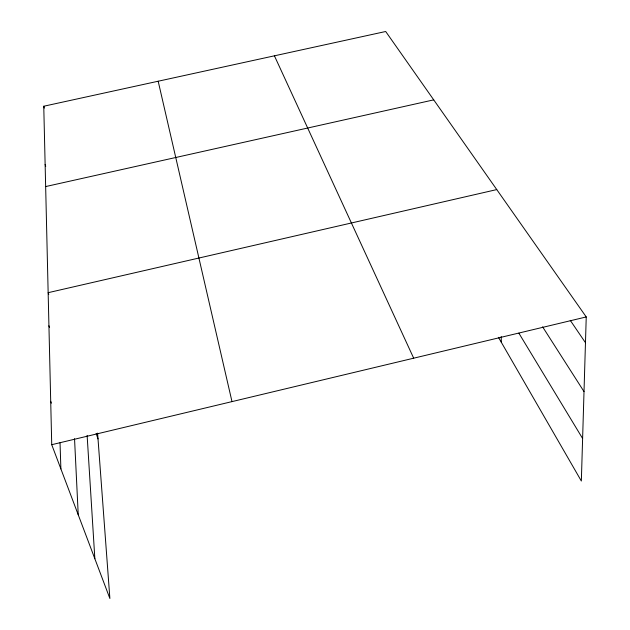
<?xml version="1.0" encoding="UTF-8"?>
<svg xmlns="http://www.w3.org/2000/svg" width="630" height="630" viewBox="0 0 630 630"><rect width="100%" height="100%" fill="white"/><g stroke="black" fill="none" stroke-linecap="round" stroke-linejoin="round"><path stroke-width="0.94" d="M97.587 433.125L109.88 598.5L51.731 444.701L43.761 106.234L385.694 31.5L586.239 316.945L581.348 481.044L498.448 337.326M51.731 444.701L586.239 316.945M496.755 189.583L48.156 292.682L48.77 294.493M45.651 186.567L433.724 99.863M570.268 320.347L585.467 342.712M542.603 326.828L584.01 391.592M518.876 333.168L582.616 438.512M274.42 55.818L413.682 358.186M50.707 401.318L51.384 403.153M48.927 325.773L49.573 327.616M96.146 433.432L98.012 438.913M45.132 164.469L45.722 166.344M43.761 106.234L44.328 108.084M158.177 81.231L231.998 401.617M87.121 435.385L94.854 558.747M74.537 438.701L78.238 514.804M60.031 442.685L60.889 468.925M501.189 336.507L501.362 342.381"/></g></svg>
